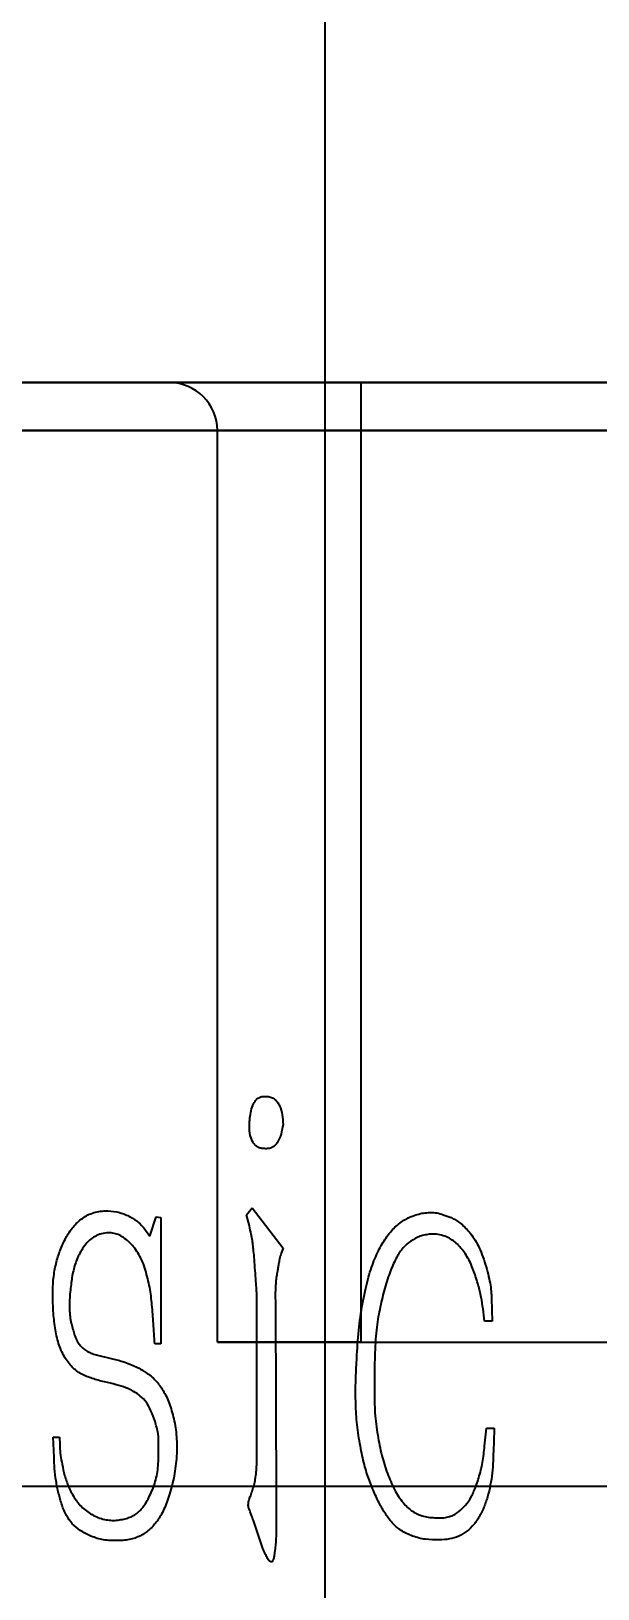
# Model space of a CAD drawing. Header units: millimetres. Extents: x 2 to 292, y 3 to 207.
# Drawn here: x 106.02 to 111.92, y 115.37 to 131.6 of the extents above; entities that cross this region are included whole.
import ezdxf

# ---------------------------------------------------------------- set-up
doc = ezdxf.new("R2010")
doc.units = ezdxf.units.MM
doc.layers.add('图框', color=7, linetype='Continuous')
doc.styles.add('SLDTEXTSTYLE2', font='TXT', dxfattribs={"width": 0.7})
doc.dimstyles.new('SLDDIMSTYLE2', dxfattribs={"dimtxt": 3.5, "dimasz": 4.08, "dimexe": 0, "dimexo": 0.0625, "dimgap": 0.875, "dimtad": 0, "dimtih": 1, "dimtoh": 1, "dimlfac": 2, "dimrnd": 1e-09, "dimzin": 12, "dimdsep": 46, "dimtxsty": 'SLDTEXTSTYLE2', "dimsah": 1, "dimcen": 0.09, "dimadec": 0, "dimazin": 3, "dimtfac": 1, "dimtofl": 0, "dimtmove": 0, "dimatfit": 3, "dimfxl": 0, "dimfrac": 2, "dimtolj": 1, "dimtzin": 12, "dimarcsym": 0})

# ---------------------------------------------------------------- blocks, each defined once
blk = doc.blocks.new('_D_7')
at = {"layer": '图框'}
for p, q in [((109.083, 113.44), (109.083, 142.871)), ((102.083, 141.855), (109.083, 141.855))]:
    blk.add_line(p, q, dxfattribs=at)
blk.add_solid([(109.083, 141.855), (105.003, 142.363), (105.003, 141.347)], dxfattribs=at)
at = {"layer": '图框', "insert": (106.737, 142.871), "char_height": 3.5, "attachment_point": 1, "rotation": 90, "style": 'SLDTEXTSTYLE2'}
blk.add_mtext('122', dxfattribs=at)
blk = doc.blocks.new('_D_8')
at = {"layer": '图框'}
for p, q in [((119.583, 113.44), (119.583, 142.871)), ((109.083, 141.855), (119.583, 141.855))]:
    blk.add_line(p, q, dxfattribs=at)
blk.add_solid([(119.583, 141.855), (115.503, 142.363), (115.503, 141.347)], dxfattribs=at)
at = {"layer": '图框', "insert": (117.237, 142.871), "char_height": 3.5, "attachment_point": 1, "rotation": 90, "style": 'SLDTEXTSTYLE2'}
blk.add_mtext('143', dxfattribs=at)
blk = doc.blocks.new('_D_9')
at = {"layer": '图框'}
for p, q in [((126.583, 113.44), (126.583, 142.871)), ((119.583, 141.855), (126.583, 141.855))]:
    blk.add_line(p, q, dxfattribs=at)
blk.add_solid([(126.583, 141.855), (122.503, 142.363), (122.503, 141.347)], dxfattribs=at)
at = {"layer": '图框', "insert": (124.237, 142.871), "char_height": 3.5, "attachment_point": 1, "rotation": 90, "style": 'SLDTEXTSTYLE2'}
blk.add_mtext('157', dxfattribs=at)
blk = doc.blocks.new('_D_10')
at = {"layer": '图框'}
for p, q in [((137.083, 113.44), (137.083, 142.871)), ((126.583, 141.855), (137.083, 141.855))]:
    blk.add_line(p, q, dxfattribs=at)
blk.add_solid([(137.083, 141.855), (133.003, 142.363), (133.003, 141.347)], dxfattribs=at)
at = {"layer": '图框', "insert": (134.737, 142.871), "char_height": 3.5, "attachment_point": 1, "rotation": 90, "style": 'SLDTEXTSTYLE2'}
blk.add_mtext('178', dxfattribs=at)
blk = doc.blocks.new('_D_11')
at = {"layer": '图框'}
for p, q in [((144.083, 113.44), (144.083, 142.871)), ((137.083, 141.855), (144.083, 141.855))]:
    blk.add_line(p, q, dxfattribs=at)
blk.add_solid([(144.083, 141.855), (140.003, 142.363), (140.003, 141.347)], dxfattribs=at)
at = {"layer": '图框', "insert": (141.737, 142.871), "char_height": 3.5, "attachment_point": 1, "rotation": 90, "style": 'SLDTEXTSTYLE2'}
blk.add_mtext('192', dxfattribs=at)
blk = doc.blocks.new('_D_12')
at = {"layer": '图框'}
for p, q in [((154.583, 113.44), (154.583, 142.871)), ((144.083, 141.855), (154.583, 141.855))]:
    blk.add_line(p, q, dxfattribs=at)
blk.add_solid([(154.583, 141.855), (150.503, 142.363), (150.503, 141.347)], dxfattribs=at)
at = {"layer": '图框', "insert": (152.237, 142.871), "char_height": 3.5, "attachment_point": 1, "rotation": 90, "style": 'SLDTEXTSTYLE2'}
blk.add_mtext('213', dxfattribs=at)
blk = doc.blocks.new('_D_13')
at = {"layer": '图框'}
for p, q in [((161.583, 113.44), (161.583, 142.871)), ((154.583, 141.855), (161.583, 141.855))]:
    blk.add_line(p, q, dxfattribs=at)
blk.add_solid([(161.583, 141.855), (157.503, 142.363), (157.503, 141.347)], dxfattribs=at)
at = {"layer": '图框', "insert": (159.237, 142.871), "char_height": 3.5, "attachment_point": 1, "rotation": 90, "style": 'SLDTEXTSTYLE2'}
blk.add_mtext('227', dxfattribs=at)
blk = doc.blocks.new('_D_14')
at = {"layer": '图框'}
for p, q in [((172.083, 113.44), (172.083, 142.871)), ((161.583, 141.855), (172.083, 141.855))]:
    blk.add_line(p, q, dxfattribs=at)
blk.add_solid([(172.083, 141.855), (168.003, 142.363), (168.003, 141.347)], dxfattribs=at)
at = {"layer": '图框', "insert": (169.737, 142.871), "char_height": 3.5, "attachment_point": 1, "rotation": 90, "style": 'SLDTEXTSTYLE2'}
blk.add_mtext('248', dxfattribs=at)
blk = doc.blocks.new('_D_15')
at = {"layer": '图框'}
for p, q in [((179.083, 113.44), (179.083, 142.871)), ((172.083, 141.855), (179.083, 141.855))]:
    blk.add_line(p, q, dxfattribs=at)
blk.add_solid([(179.083, 141.855), (175.003, 142.363), (175.003, 141.347)], dxfattribs=at)
at = {"layer": '图框', "insert": (176.737, 142.871), "char_height": 3.5, "attachment_point": 1, "rotation": 90, "style": 'SLDTEXTSTYLE2'}
blk.add_mtext('262', dxfattribs=at)
blk = doc.blocks.new('_D_16')
at = {"layer": '图框'}
for p, q in [((189.583, 113.44), (189.583, 142.871)), ((179.083, 141.855), (189.583, 141.855))]:
    blk.add_line(p, q, dxfattribs=at)
blk.add_solid([(189.583, 141.855), (185.503, 142.363), (185.503, 141.347)], dxfattribs=at)
at = {"layer": '图框', "insert": (187.237, 142.871), "char_height": 3.5, "attachment_point": 1, "rotation": 90, "style": 'SLDTEXTSTYLE2'}
blk.add_mtext('283', dxfattribs=at)
blk = doc.blocks.new('_D_17')
at = {"layer": '图框'}
for p, q in [((198.083, 128.94), (198.083, 142.871)), ((189.583, 141.855), (198.083, 141.855))]:
    blk.add_line(p, q, dxfattribs=at)
blk.add_solid([(198.083, 141.855), (194.003, 142.363), (194.003, 141.347)], dxfattribs=at)
at = {"layer": '图框', "insert": (195.737, 142.871), "char_height": 3.5, "attachment_point": 1, "rotation": 90, "style": 'SLDTEXTSTYLE2'}
blk.add_mtext('300', dxfattribs=at)

msp = doc.modelspace()

# ---------------------------------------------------------------- linework, layer by layer
at = {"color": 7, "linetype": 'Continuous', "lineweight": 25}
for p, q in [((197.58308136, 127.94026728), (48.58308136, 127.94026728)), ((53.29018814, 127.94026728), (197.58308136, 127.94026728)), ((109.45808136, 127.94026728), (107.45808136, 127.94026728)), ((107.45808136, 127.94026728), (109.45808136, 127.94026728)), ((119.20808136, 127.94026728), (109.45808136, 127.94026728)), ((109.45808136, 127.44026728), (109.45808136, 127.94026728)), ((109.45808136, 127.44026728), (109.45808136, 127.94026728)), ((48.58308136, 127.44026728), (197.58308136, 127.44026728)), ((197.58308136, 127.44026728), (53.29018814, 127.44026728)), ((107.95808136, 117.94026728), (107.95808136, 127.44026728)), ((109.45808136, 127.44026728), (107.95808136, 127.44026728)), ((107.95808136, 127.44026728), (109.45808136, 127.44026728)), ((109.45808136, 117.94026728), (109.45808136, 127.44026728)), ((119.20808136, 127.44026728), (109.45808136, 127.44026728)), ((108.26265507, 119.26617821), (108.32018757, 119.33862653)), ((108.32018757, 119.33862653), (108.64300879, 118.92098324)), ((107.25477099, 119.04350614), (107.3197614, 119.24486988)), ((107.3197614, 119.24486988), (107.36983598, 119.23741196)), ((107.36983598, 119.23741196), (107.36983598, 117.92162249)), ((108.29142132, 119.15111322), (108.26265507, 119.26617821)), ((107.190846, 119.12980489), (107.25477099, 119.04350614)), ((108.37026215, 117.10870964), (108.37026215, 118.38188245)), ((110.81645861, 118.39573286), (110.82285111, 118.15921038)), ((108.56416797, 118.33180787), (108.57162588, 116.31071262)), ((110.82285111, 118.15921038), (110.74401028, 118.15921038)), ((107.36983598, 117.92162249), (107.30591099, 117.92162249)), ((107.95808136, 117.94026728), (109.45808136, 117.94026728)), ((109.45808136, 117.94026728), (107.95808136, 117.94026728)), ((109.45808136, 117.94026728), (119.20808136, 117.94026728)), ((106.72312812, 117.79909958), (106.93834227, 117.749025)), ((106.24795233, 116.95102798), (106.31294274, 116.95102798)), ((106.25541024, 116.74220633), (106.24795233, 116.95102798)), ((110.74401028, 116.85727132), (110.76531862, 117.04371923)), ((110.76531862, 117.04371923), (110.84522486, 117.04371923)), ((54.33308136, 116.44026728), (191.83308136, 116.44026728)), ((108.57162588, 116.31071262), (108.57162588, 116.05181639)), ((108.42033673, 115.82168641), (108.33403798, 116.08058264))]:
    msp.add_line(p, q, dxfattribs=at)
msp.add_arc((107.45808136, 127.44026728), 0.5, 0, 90, dxfattribs=at)
msp.add_arc((107.45808136, 127.44026728), 0.5, 0, 90, dxfattribs=at)
for points, knots in [([(108.29142132, 120.18669813), (108.2924018, 120.20445949), (108.29472038, 120.24646035), (108.30080183, 120.31457335), (108.31667793, 120.38763793), (108.34298933, 120.44364795), (108.37326399, 120.47944617), (108.40457341, 120.4952889), (108.44128206, 120.50273376), (108.48151348, 120.5009504), (108.52276622, 120.49279872), (108.55877472, 120.47167161), (108.58793587, 120.4414274), (108.6155394, 120.38783749), (108.63912347, 120.30929983), (108.64167961, 120.24265923), (108.64300879, 120.20800646)], [0, 0, 0, 0, 0.0677704922, 0.1602590909, 0.2603519357, 0.3511123701, 0.3932505891, 0.4362275689, 0.4818692298, 0.5346526631, 0.5888055439, 0.6403253607, 0.6910394313, 0.746758421, 0.8683156763, 1, 1, 1, 1]), ([(108.29142132, 120.18669813), (108.2924018, 120.20445949), (108.29472038, 120.24646035), (108.30080183, 120.31457335), (108.31667793, 120.38763793), (108.34298933, 120.44364795), (108.37326399, 120.47944617), (108.40457341, 120.4952889), (108.44128206, 120.50273376), (108.48151348, 120.5009504), (108.52276622, 120.49279872), (108.55877472, 120.47167161), (108.58793587, 120.4414274), (108.6155394, 120.38783749), (108.63912347, 120.30929983), (108.64167961, 120.24265923), (108.64300879, 120.20800646)], [0, 0, 0, 0, 0.0677704922, 0.1602590909, 0.2603519357, 0.3511123701, 0.3932505891, 0.4362275689, 0.4818692298, 0.5346526631, 0.5888055439, 0.6403253607, 0.6910394313, 0.746758421, 0.8683156763, 1, 1, 1, 1]), ([(108.44910298, 119.95656815), (108.43658011, 119.95738742), (108.41269848, 119.9589498), (108.37914355, 119.97086904), (108.351357, 119.99243252), (108.32133848, 120.03252314), (108.29538167, 120.09849585), (108.2928055, 120.15587074), (108.29142132, 120.18669813)], [0, 0, 0, 0, 0.1199362761, 0.2287234113, 0.335629669, 0.4520845243, 0.7056064031, 1, 1, 1, 1]), ([(108.44910298, 119.95656815), (108.43658011, 119.95738742), (108.41269848, 119.9589498), (108.37914355, 119.97086904), (108.351357, 119.99243252), (108.32133848, 120.03252314), (108.29538167, 120.09849585), (108.2928055, 120.15587074), (108.29142132, 120.18669813)], [0, 0, 0, 0, 0.1199362761, 0.2287234113, 0.335629669, 0.4520845243, 0.7056064031, 1, 1, 1, 1]), ([(108.64300879, 120.20800646), (108.63719377, 120.17462318), (108.62612124, 120.11105731), (108.59569717, 120.03863418), (108.56371974, 119.99065247), (108.53016147, 119.96884228), (108.49176404, 119.95464784), (108.46380268, 119.95590647), (108.44910298, 119.95656815)], [0, 0, 0, 0, 0.2856878783, 0.5439848586, 0.6599118737, 0.7657098622, 0.8768301208, 1, 1, 1, 1]), ([(108.64300879, 120.20800646), (108.63719377, 120.17462318), (108.62612124, 120.11105731), (108.59569717, 120.03863418), (108.56371974, 119.99065247), (108.53016147, 119.96884228), (108.49176404, 119.95464784), (108.46380268, 119.95590647), (108.44910298, 119.95656815)], [0, 0, 0, 0, 0.2856878783, 0.5439848586, 0.6599118737, 0.7657098622, 0.8768301208, 1, 1, 1, 1]), ([(106.24155983, 118.42449911), (106.24198373, 118.45575679), (106.2428036, 118.51621128), (106.24863303, 118.60349528), (106.26097653, 118.68371959), (106.28002174, 118.7819715), (106.31821083, 118.89626655), (106.37376734, 119.02579964), (106.44838263, 119.1418107), (106.53114405, 119.21958496), (106.60708872, 119.26707801), (106.67183122, 119.29176962), (106.74232764, 119.30676013), (106.79159328, 119.30880864), (106.81688478, 119.30986029)], [0, 0, 0, 0, 0.0798390347, 0.1544141305, 0.2231689715, 0.2870291211, 0.409803264, 0.5299869795, 0.6464614646, 0.7594073363, 0.8168086368, 0.8742457571, 0.9354415545, 1, 1, 1, 1]), ([(106.24155983, 118.42449911), (106.24198373, 118.45575679), (106.2428036, 118.51621128), (106.24863303, 118.60349528), (106.26097653, 118.68371959), (106.28002174, 118.7819715), (106.31821083, 118.89626655), (106.37376734, 119.02579964), (106.44838263, 119.1418107), (106.53114405, 119.21958496), (106.60708872, 119.26707801), (106.67183122, 119.29176962), (106.74232764, 119.30676013), (106.79159328, 119.30880864), (106.81688478, 119.30986029)], [0, 0, 0, 0, 0.0798390347, 0.1544141305, 0.2231689715, 0.2870291211, 0.409803264, 0.5299869795, 0.6464614646, 0.7594073363, 0.8168086368, 0.8742457571, 0.9354415545, 1, 1, 1, 1]), ([(106.81688478, 119.30986029), (106.85824519, 119.30511245), (106.93940527, 119.29579592), (107.04682917, 119.24946304), (107.13438392, 119.19681839), (107.17391144, 119.14990411), (107.190846, 119.12980489)], [0, 0, 0, 0, 0.29103619035, 0.57109001768, 0.81624442692, 1, 1, 1, 1]), ([(106.81688478, 119.30986029), (106.85824519, 119.30511245), (106.93940527, 119.29579592), (107.04682917, 119.24946304), (107.13438392, 119.19681839), (107.17391144, 119.14990411), (107.190846, 119.12980489)], [0, 0, 0, 0, 0.29103619035, 0.57109001768, 0.81624442692, 1, 1, 1, 1]), ([(109.41330498, 117.8065575), (109.41968141, 117.90435682), (109.43208879, 118.09465653), (109.46732109, 118.32616618), (109.50351014, 118.497778), (109.53145706, 118.61293755), (109.56375882, 118.71553512), (109.59758557, 118.80726797), (109.6355584, 118.88868955), (109.67443059, 118.96235838), (109.71633689, 119.02775813), (109.76022549, 119.08641491), (109.80810281, 119.13749507), (109.86002431, 119.18216029), (109.91652505, 119.21949247), (109.97747572, 119.24935272), (110.04156605, 119.27155145), (110.10823237, 119.28721546), (110.17756309, 119.29236088), (110.22410159, 119.28911853), (110.24752616, 119.28748654)], [0, 0, 0, 0, 0.15519423231, 0.30197977741, 0.37038400134, 0.43300872088, 0.48958859532, 0.54068122088, 0.5877505066, 0.63179461333, 0.67252383186, 0.71066507298, 0.74767782368, 0.78318954565, 0.81891892861, 0.85464388276, 0.89040425199, 0.92616019625, 0.96283366877, 1, 1, 1, 1]), ([(109.41330498, 117.8065575), (109.41968141, 117.90435682), (109.43208879, 118.09465653), (109.46732109, 118.32616618), (109.50351014, 118.497778), (109.53145706, 118.61293755), (109.56375882, 118.71553512), (109.59758557, 118.80726797), (109.6355584, 118.88868955), (109.67443059, 118.96235838), (109.71633689, 119.02775813), (109.76022549, 119.08641491), (109.80810281, 119.13749507), (109.86002431, 119.18216029), (109.91652505, 119.21949247), (109.97747572, 119.24935272), (110.04156605, 119.27155145), (110.10823237, 119.28721546), (110.17756309, 119.29236088), (110.22410159, 119.28911853), (110.24752616, 119.28748654)], [0, 0, 0, 0, 0.15519423231, 0.30197977741, 0.37038400134, 0.43300872088, 0.48958859532, 0.54068122088, 0.5877505066, 0.63179461333, 0.67252383186, 0.71066507298, 0.74767782368, 0.78318954565, 0.81891892861, 0.85464388276, 0.89040425199, 0.92616019625, 0.96283366877, 1, 1, 1, 1]), ([(110.24752616, 119.28748654), (110.26963129, 119.281386), (110.31958865, 119.26759887), (110.38431946, 119.24329288), (110.44248801, 119.21414752), (110.49050335, 119.18129819), (110.53820564, 119.13747355), (110.5882341, 119.08502296), (110.63608009, 119.02055202), (110.68148125, 118.94366961), (110.71846128, 118.85183731), (110.75243889, 118.75219231), (110.78007377, 118.65137803), (110.80088642, 118.55722063), (110.81321786, 118.47312208), (110.81543112, 118.42026943), (110.81645861, 118.39573286)], [0, 0, 0, 0, 0.0603382161, 0.1363636974, 0.1815062363, 0.2312778503, 0.2888680931, 0.351681689, 0.4217771464, 0.4996809238, 0.5859537238, 0.6817132294, 0.7767172151, 0.8608577214, 0.9354039099, 1, 1, 1, 1]), ([(110.24752616, 119.28748654), (110.26963129, 119.281386), (110.31958865, 119.26759887), (110.38431946, 119.24329288), (110.44248801, 119.21414752), (110.49050335, 119.18129819), (110.53820564, 119.13747355), (110.5882341, 119.08502296), (110.63608009, 119.02055202), (110.68148125, 118.94366961), (110.71846128, 118.85183731), (110.75243889, 118.75219231), (110.78007377, 118.65137803), (110.80088642, 118.55722063), (110.81321786, 118.47312208), (110.81543112, 118.42026943), (110.81645861, 118.39573286)], [0, 0, 0, 0, 0.0603382161, 0.1363636974, 0.1815062363, 0.2312778503, 0.2888680931, 0.351681689, 0.4217771464, 0.4996809238, 0.5859537238, 0.6817132294, 0.7767172151, 0.8608577214, 0.9354039099, 1, 1, 1, 1]), ([(106.82327728, 119.07973031), (106.7981135, 119.07750278), (106.74915964, 119.07316934), (106.68154558, 119.04439439), (106.62102114, 119.00392772), (106.55775366, 118.928003), (106.49658842, 118.82213787), (106.45282994, 118.68256607), (106.43038264, 118.53556779), (106.41792895, 118.40810363), (106.41360359, 118.3029473), (106.41979654, 118.22679328), (106.42915551, 118.15433848), (106.44268024, 118.10900475), (106.44931606, 118.08676206)], [0, 0, 0, 0, 0.0635926555, 0.1237137856, 0.1838349157, 0.2462724116, 0.3719898, 0.4911543597, 0.6143141424, 0.7480100442, 0.8154842191, 0.880392355, 0.9413153138, 1, 1, 1, 1]), ([(106.82327728, 119.07973031), (106.7981135, 119.07750278), (106.74915964, 119.07316934), (106.68154558, 119.04439439), (106.62102114, 119.00392772), (106.55775366, 118.928003), (106.49658842, 118.82213787), (106.45282994, 118.68256607), (106.43038264, 118.53556779), (106.41792895, 118.40810363), (106.41360359, 118.3029473), (106.41979654, 118.22679328), (106.42915551, 118.15433848), (106.44268024, 118.10900475), (106.44931606, 118.08676206)], [0, 0, 0, 0, 0.0635926555, 0.1237137856, 0.1838349157, 0.2462724116, 0.3719898, 0.4911543597, 0.6143141424, 0.7480100442, 0.8154842191, 0.880392355, 0.9413153138, 1, 1, 1, 1]), ([(107.30591099, 117.92162249), (107.30094095, 117.99265501), (107.29147061, 118.12800658), (107.27769616, 118.324367), (107.25665433, 118.51142865), (107.21863153, 118.66052657), (107.18079045, 118.77505612), (107.14262532, 118.85112319), (107.0998085, 118.91929158), (107.04813513, 118.97514736), (106.99450165, 119.02135267), (106.93893599, 119.05510409), (106.88154868, 119.07603984), (106.84261862, 119.07850537), (106.82327728, 119.07973031)], [0, 0, 0, 0, 0.1570315192, 0.2992215831, 0.4342596913, 0.571414114, 0.637800431, 0.6998002767, 0.7586737472, 0.8146795865, 0.866928278, 0.9143450957, 0.9574447065, 1, 1, 1, 1]), ([(107.30591099, 117.92162249), (107.30094095, 117.99265501), (107.29147061, 118.12800658), (107.27769616, 118.324367), (107.25665433, 118.51142865), (107.21863153, 118.66052657), (107.18079045, 118.77505612), (107.14262532, 118.85112319), (107.0998085, 118.91929158), (107.04813513, 118.97514736), (106.99450165, 119.02135267), (106.93893599, 119.05510409), (106.88154868, 119.07603984), (106.84261862, 119.07850537), (106.82327728, 119.07973031)], [0, 0, 0, 0, 0.1570315192, 0.2992215831, 0.4342596913, 0.571414114, 0.637800431, 0.6998002767, 0.7586737472, 0.8146795865, 0.866928278, 0.9143450957, 0.9574447065, 1, 1, 1, 1]), ([(108.37026215, 118.38188245), (108.3699548, 118.39537915), (108.36915367, 118.4305603), (108.36588728, 118.49523419), (108.35867966, 118.58356085), (108.35251069, 118.68806446), (108.3441832, 118.79243433), (108.33746044, 118.88169152), (108.32967308, 118.94693542), (108.32264936, 119.00613137), (108.30986727, 119.0715134), (108.29799489, 119.12274629), (108.29142132, 119.15111322)], [0, 0, 0, 0, 0.05229171154, 0.13630603782, 0.25078055543, 0.39554142819, 0.54177199216, 0.65635390839, 0.74218430811, 0.79627265124, 0.88719904264, 1, 1, 1, 1]), ([(108.37026215, 118.38188245), (108.3699548, 118.39537915), (108.36915367, 118.4305603), (108.36588728, 118.49523419), (108.35867966, 118.58356085), (108.35251069, 118.68806446), (108.3441832, 118.79243433), (108.33746044, 118.88169152), (108.32967308, 118.94693542), (108.32264936, 119.00613137), (108.30986727, 119.0715134), (108.29799489, 119.12274629), (108.29142132, 119.15111322)], [0, 0, 0, 0, 0.05229171154, 0.13630603782, 0.25078055543, 0.39554142819, 0.54177199216, 0.65635390839, 0.74218430811, 0.79627265124, 0.88719904264, 1, 1, 1, 1]), ([(110.24113366, 119.06481447), (110.22121664, 119.0654015), (110.18228588, 119.06654891), (110.12547424, 119.05833386), (110.07119561, 119.04524806), (110.00527896, 119.01461655), (109.92923319, 118.96315623), (109.86715769, 118.89223742), (109.82532273, 118.82252411), (109.79337377, 118.75800248), (109.76195642, 118.68175768), (109.72066109, 118.56405506), (109.67604503, 118.40443354), (109.63970486, 118.23649757), (109.61828513, 118.09032769), (109.60706076, 117.96477564), (109.60005264, 117.82402918), (109.5961045, 117.67447335), (109.59493232, 117.52883384), (109.59681375, 117.39957495), (109.59670888, 117.29334265), (109.59956587, 117.23016264), (109.6008183, 117.2024663)], [0, 0, 0, 0, 0.0275976287, 0.0539436388, 0.079403617, 0.1047728115, 0.1543931685, 0.2057145714, 0.2340289153, 0.267087937, 0.3055274913, 0.3483910483, 0.4401155201, 0.5353206559, 0.5866160247, 0.6450202964, 0.7101632551, 0.7821412142, 0.8526154536, 0.9122480807, 0.9615320246, 1, 1, 1, 1]), ([(110.24113366, 119.06481447), (110.22121664, 119.0654015), (110.18228588, 119.06654891), (110.12547424, 119.05833386), (110.07119561, 119.04524806), (110.00527896, 119.01461655), (109.92923319, 118.96315623), (109.86715769, 118.89223742), (109.82532273, 118.82252411), (109.79337377, 118.75800248), (109.76195642, 118.68175768), (109.72066109, 118.56405506), (109.67604503, 118.40443354), (109.63970486, 118.23649757), (109.61828513, 118.09032769), (109.60706076, 117.96477564), (109.60005264, 117.82402918), (109.5961045, 117.67447335), (109.59493232, 117.52883384), (109.59681375, 117.39957495), (109.59670888, 117.29334265), (109.59956587, 117.23016264), (109.6008183, 117.2024663)], [0, 0, 0, 0, 0.0275976287, 0.0539436388, 0.079403617, 0.1047728115, 0.1543931685, 0.2057145714, 0.2340289153, 0.267087937, 0.3055274913, 0.3483910483, 0.4401155201, 0.5353206559, 0.5866160247, 0.6450202964, 0.7101632551, 0.7821412142, 0.8526154536, 0.9122480807, 0.9615320246, 1, 1, 1, 1]), ([(110.74401028, 118.15921038), (110.7390115, 118.20151523), (110.72923713, 118.284236), (110.70863925, 118.40931973), (110.67801776, 118.54001695), (110.63376019, 118.67788436), (110.57561045, 118.81658144), (110.50369459, 118.91779145), (110.43681954, 118.98545443), (110.37827783, 119.02441734), (110.31220843, 119.05145961), (110.26514399, 119.06030296), (110.24113366, 119.06481447)], [0, 0, 0, 0, 0.1149325117, 0.2247332431, 0.3418774536, 0.4767303545, 0.6152776191, 0.7458301375, 0.8088483276, 0.8710378256, 0.9342088225, 1, 1, 1, 1]), ([(110.74401028, 118.15921038), (110.7390115, 118.20151523), (110.72923713, 118.284236), (110.70863925, 118.40931973), (110.67801776, 118.54001695), (110.63376019, 118.67788436), (110.57561045, 118.81658144), (110.50369459, 118.91779145), (110.43681954, 118.98545443), (110.37827783, 119.02441734), (110.31220843, 119.05145961), (110.26514399, 119.06030296), (110.24113366, 119.06481447)], [0, 0, 0, 0, 0.1149325117, 0.2247332431, 0.3418774536, 0.4767303545, 0.6152776191, 0.7458301375, 0.8088483276, 0.8710378256, 0.9342088225, 1, 1, 1, 1]), ([(108.64300879, 118.92098324), (108.63443529, 118.89732492), (108.61899288, 118.85471204), (108.60502078, 118.80132004), (108.59800093, 118.75930941), (108.58977159, 118.72229329), (108.583187, 118.67661189), (108.57393588, 118.62320611), (108.56644798, 118.56175805), (108.56246725, 118.49203537), (108.56142846, 118.41453943), (108.5632273, 118.3602155), (108.56416797, 118.33180787)], [0, 0, 0, 0, 0.126153375, 0.2272249207, 0.2761260871, 0.3396911176, 0.4172768116, 0.5074531414, 0.6114934638, 0.7274693452, 0.8574854497, 1, 1, 1, 1]), ([(108.64300879, 118.92098324), (108.63443529, 118.89732492), (108.61899288, 118.85471204), (108.60502078, 118.80132004), (108.59800093, 118.75930941), (108.58977159, 118.72229329), (108.583187, 118.67661189), (108.57393588, 118.62320611), (108.56644798, 118.56175805), (108.56246725, 118.49203537), (108.56142846, 118.41453943), (108.5632273, 118.3602155), (108.56416797, 118.33180787)], [0, 0, 0, 0, 0.126153375, 0.2272249207, 0.2761260871, 0.3396911176, 0.4172768116, 0.5074531414, 0.6114934638, 0.7274693452, 0.8574854497, 1, 1, 1, 1]), ([(107.34106973, 116.98618673), (107.33117138, 117.02915091), (107.31244845, 117.11041846), (107.26921784, 117.21979154), (107.2217841, 117.31221429), (107.15731958, 117.37987257), (107.08464474, 117.4302675), (106.99925066, 117.46800659), (106.89728661, 117.50026086), (106.77865601, 117.52585478), (106.65548295, 117.55814134), (106.5571325, 117.59608505), (106.4882811, 117.63931175), (106.44220844, 117.68088106), (106.39901744, 117.73019535), (106.36127586, 117.7889313), (106.32814056, 117.85492414), (106.30206881, 117.92776053), (106.28035812, 118.00641874), (106.26016523, 118.11835836), (106.2462017, 118.2586479), (106.24307144, 118.37049013), (106.24155983, 118.42449911)], [0, 0, 0, 0, 0.0656366327, 0.1241528973, 0.175128135, 0.2193414356, 0.2619459679, 0.3062574817, 0.3580080942, 0.4212043783, 0.4871139118, 0.5478941516, 0.5774230271, 0.607813147, 0.6400961853, 0.6749081617, 0.7116180653, 0.7499865665, 0.7900710193, 0.8331762019, 0.9194402286, 1, 1, 1, 1]), ([(107.34106973, 116.98618673), (107.33117138, 117.02915091), (107.31244845, 117.11041846), (107.26921784, 117.21979154), (107.2217841, 117.31221429), (107.15731958, 117.37987257), (107.08464474, 117.4302675), (106.99925066, 117.46800659), (106.89728661, 117.50026086), (106.77865601, 117.52585478), (106.65548295, 117.55814134), (106.5571325, 117.59608505), (106.4882811, 117.63931175), (106.44220844, 117.68088106), (106.39901744, 117.73019535), (106.36127586, 117.7889313), (106.32814056, 117.85492414), (106.30206881, 117.92776053), (106.28035812, 118.00641874), (106.26016523, 118.11835836), (106.2462017, 118.2586479), (106.24307144, 118.37049013), (106.24155983, 118.42449911)], [0, 0, 0, 0, 0.0656366327, 0.1241528973, 0.175128135, 0.2193414356, 0.2619459679, 0.3062574817, 0.3580080942, 0.4212043783, 0.4871139118, 0.5478941516, 0.5774230271, 0.607813147, 0.6400961853, 0.6749081617, 0.7116180653, 0.7499865665, 0.7900710193, 0.8331762019, 0.9194402286, 1, 1, 1, 1]), ([(106.44931606, 118.08676206), (106.45399927, 118.06630835), (106.46288766, 118.0274887), (106.48545036, 117.97545894), (106.50774278, 117.92937213), (106.53765484, 117.89173971), (106.57406264, 117.86160201), (106.61656308, 117.83538992), (106.66698692, 117.81435408), (106.70381519, 117.80434722), (106.72312812, 117.79909958)], [0, 0, 0, 0, 0.1476599147, 0.2802479272, 0.3990286215, 0.5077971827, 0.6162189781, 0.7309410341, 0.858904132, 1, 1, 1, 1]), ([(106.44931606, 118.08676206), (106.45399927, 118.06630835), (106.46288766, 118.0274887), (106.48545036, 117.97545894), (106.50774278, 117.92937213), (106.53765484, 117.89173971), (106.57406264, 117.86160201), (106.61656308, 117.83538992), (106.66698692, 117.81435408), (106.70381519, 117.80434722), (106.72312812, 117.79909958)], [0, 0, 0, 0, 0.1476599147, 0.2802479272, 0.3990286215, 0.5077971827, 0.6162189781, 0.7309410341, 0.858904132, 1, 1, 1, 1]), ([(106.93834227, 117.749025), (106.98619188, 117.73346908), (107.07749751, 117.70378561), (107.20045353, 117.63695763), (107.30673136, 117.55606328), (107.37451436, 117.46809618), (107.41940757, 117.38890237), (107.45095042, 117.32113095), (107.47656001, 117.24435998), (107.50859076, 117.13065239), (107.53545824, 116.97423174), (107.5358419, 116.84531771), (107.53604097, 116.7784305)], [0, 0, 0, 0, 0.1209249621, 0.2307464452, 0.3354609308, 0.4401754164, 0.4953353382, 0.5546482869, 0.6198302843, 0.6899633981, 0.839137101, 1, 1, 1, 1]), ([(106.93834227, 117.749025), (106.98619188, 117.73346908), (107.07749751, 117.70378561), (107.20045353, 117.63695763), (107.30673136, 117.55606328), (107.37451436, 117.46809618), (107.41940757, 117.38890237), (107.45095042, 117.32113095), (107.47656001, 117.24435998), (107.50859076, 117.13065239), (107.53545824, 116.97423174), (107.5358419, 116.84531771), (107.53604097, 116.7784305)], [0, 0, 0, 0, 0.1209249621, 0.2307464452, 0.3354609308, 0.4401754164, 0.4953353382, 0.5546482869, 0.6198302843, 0.6899633981, 0.839137101, 1, 1, 1, 1]), ([(110.26989991, 115.87921891), (110.22285818, 115.8795038), (110.12892991, 115.88007266), (110.01461818, 115.90822002), (109.93048931, 115.94362282), (109.87358194, 115.97572571), (109.82254606, 116.01310507), (109.76367626, 116.07315357), (109.70015947, 116.16242639), (109.6323583, 116.28278644), (109.57305806, 116.4179912), (109.52749565, 116.53897459), (109.49463282, 116.64492401), (109.47299023, 116.73471604), (109.45270989, 116.83391284), (109.42723373, 116.9769247), (109.40488567, 117.16057488), (109.3977075, 117.3799926), (109.40115399, 117.5946826), (109.40927343, 117.73625993), (109.41330498, 117.8065575)], [0, 0, 0, 0, 0.0595344908, 0.1188725962, 0.1477432086, 0.1751826294, 0.2015852277, 0.2277095708, 0.2815068855, 0.3400181786, 0.4027374492, 0.4686015527, 0.5039463316, 0.5433948713, 0.5857205451, 0.6323871178, 0.7276714946, 0.8201052988, 0.9106766713, 1, 1, 1, 1]), ([(110.26989991, 115.87921891), (110.22285818, 115.8795038), (110.12892991, 115.88007266), (110.01461818, 115.90822002), (109.93048931, 115.94362282), (109.87358194, 115.97572571), (109.82254606, 116.01310507), (109.76367626, 116.07315357), (109.70015947, 116.16242639), (109.6323583, 116.28278644), (109.57305806, 116.4179912), (109.52749565, 116.53897459), (109.49463282, 116.64492401), (109.47299023, 116.73471604), (109.45270989, 116.83391284), (109.42723373, 116.9769247), (109.40488567, 117.16057488), (109.3977075, 117.3799926), (109.40115399, 117.5946826), (109.40927343, 117.73625993), (109.41330498, 117.8065575)], [0, 0, 0, 0, 0.0595344908, 0.1188725962, 0.1477432086, 0.1751826294, 0.2015852277, 0.2277095708, 0.2815068855, 0.3400181786, 0.4027374492, 0.4686015527, 0.5039463316, 0.5433948713, 0.5857205451, 0.6323871178, 0.7276714946, 0.8201052988, 0.9106766713, 1, 1, 1, 1]), ([(108.28396341, 116.27448846), (108.28552954, 116.28271753), (108.2900006, 116.30621022), (108.30731816, 116.3459249), (108.32444019, 116.39628901), (108.34210234, 116.45242619), (108.35466237, 116.51593829), (108.36355104, 116.58644836), (108.36802367, 116.65585043), (108.37039416, 116.70596737), (108.37023309, 116.74007592), (108.37027451, 116.7663556), (108.37025749, 116.80151459), (108.37026383, 116.84555172), (108.37026158, 116.89846744), (108.37026234, 116.96061673), (108.37026209, 117.03164451), (108.37026213, 117.08207422), (108.37026215, 117.10870964)], [0, 0, 0, 0, 0.02966254979, 0.08468184794, 0.15283980005, 0.2186263106, 0.29326833167, 0.38221135109, 0.47065297643, 0.54001204216, 0.56017589785, 0.59168192236, 0.63326987471, 0.6849397549, 0.74795180392, 0.82104578079, 0.90548192647, 1, 1, 1, 1]), ([(108.28396341, 116.27448846), (108.28552954, 116.28271753), (108.2900006, 116.30621022), (108.30731816, 116.3459249), (108.32444019, 116.39628901), (108.34210234, 116.45242619), (108.35466237, 116.51593829), (108.36355104, 116.58644836), (108.36802367, 116.65585043), (108.37039416, 116.70596737), (108.37023309, 116.74007592), (108.37027451, 116.7663556), (108.37025749, 116.80151459), (108.37026383, 116.84555172), (108.37026158, 116.89846744), (108.37026234, 116.96061673), (108.37026209, 117.03164451), (108.37026213, 117.08207422), (108.37026215, 117.10870964)], [0, 0, 0, 0, 0.02966254979, 0.08468184794, 0.15283980005, 0.2186263106, 0.29326833167, 0.38221135109, 0.47065297643, 0.54001204216, 0.56017589785, 0.59168192236, 0.63326987471, 0.6849397549, 0.74795180392, 0.82104578079, 0.90548192647, 1, 1, 1, 1]), ([(109.6008183, 117.2024663), (109.60919506, 117.12452579), (109.62520308, 116.97558136), (109.66729574, 116.76410538), (109.7260353, 116.57437708), (109.78828914, 116.4318265), (109.8450826, 116.33119199), (109.89143892, 116.26912344), (109.93900296, 116.21671151), (109.99132416, 116.17669871), (110.04692478, 116.14591219), (110.10740917, 116.12466721), (110.17274594, 116.11165214), (110.2179878, 116.11012842), (110.24113366, 116.10934889)], [0, 0, 0, 0, 0.1694530853, 0.3238251259, 0.4654290988, 0.5981390783, 0.6593871318, 0.7148335448, 0.76536053, 0.8119019959, 0.8565815602, 0.9022467978, 0.9499892083, 1, 1, 1, 1]), ([(109.6008183, 117.2024663), (109.60919506, 117.12452579), (109.62520308, 116.97558136), (109.66729574, 116.76410538), (109.7260353, 116.57437708), (109.78828914, 116.4318265), (109.8450826, 116.33119199), (109.89143892, 116.26912344), (109.93900296, 116.21671151), (109.99132416, 116.17669871), (110.04692478, 116.14591219), (110.10740917, 116.12466721), (110.17274594, 116.11165214), (110.2179878, 116.11012842), (110.24113366, 116.10934889)], [0, 0, 0, 0, 0.1694530853, 0.3238251259, 0.4654290988, 0.5981390783, 0.6593871318, 0.7148335448, 0.76536053, 0.8119019959, 0.8565815602, 0.9022467978, 0.9499892083, 1, 1, 1, 1]), ([(106.31294274, 116.95102798), (106.3137045, 116.91693031), (106.31513479, 116.85290836), (106.32204896, 116.75761321), (106.34070829, 116.65860272), (106.36484752, 116.54666738), (106.40780838, 116.42462164), (106.46030402, 116.32424102), (106.51510193, 116.24988212), (106.56440111, 116.20087254), (106.62048767, 116.15848723), (106.68296333, 116.12539654), (106.74745131, 116.09929711), (106.81272631, 116.08621717), (106.87630238, 116.0789209), (106.91776839, 116.08501626), (106.93834227, 116.08804056)], [0, 0, 0, 0, 0.0842979569, 0.1582782254, 0.2357625876, 0.3330579486, 0.4410405453, 0.5545189007, 0.6115677932, 0.6686639257, 0.7257128183, 0.7846217652, 0.8429723209, 0.8968547208, 0.9488231772, 1, 1, 1, 1]), ([(106.31294274, 116.95102798), (106.3137045, 116.91693031), (106.31513479, 116.85290836), (106.32204896, 116.75761321), (106.34070829, 116.65860272), (106.36484752, 116.54666738), (106.40780838, 116.42462164), (106.46030402, 116.32424102), (106.51510193, 116.24988212), (106.56440111, 116.20087254), (106.62048767, 116.15848723), (106.68296333, 116.12539654), (106.74745131, 116.09929711), (106.81272631, 116.08621717), (106.87630238, 116.0789209), (106.91776839, 116.08501626), (106.93834227, 116.08804056)], [0, 0, 0, 0, 0.0842979569, 0.1582782254, 0.2357625876, 0.3330579486, 0.4410405453, 0.5545189007, 0.6115677932, 0.6686639257, 0.7257128183, 0.7846217652, 0.8429723209, 0.8968547208, 0.9488231772, 1, 1, 1, 1]), ([(106.93834227, 116.08804056), (106.95800564, 116.09101729), (106.99580032, 116.09673881), (107.04878633, 116.11436492), (107.09657386, 116.13734079), (107.13824822, 116.1698531), (107.17646134, 116.21033173), (107.21101796, 116.26127864), (107.24531286, 116.32142641), (107.27751615, 116.39047699), (107.30643693, 116.46637263), (107.32762904, 116.54705335), (107.34040941, 116.63099759), (107.34489335, 116.71551242), (107.34540219, 116.79618727), (107.34540293, 116.86898654), (107.34505938, 116.93120149), (107.34230609, 116.96914734), (107.34106973, 116.98618673)], [0, 0, 0, 0, 0.0548657092, 0.1054565344, 0.1537383584, 0.2006541544, 0.2506416031, 0.307005539, 0.3703082998, 0.4418747237, 0.5173456926, 0.5944768113, 0.6719319593, 0.7515821554, 0.8281429227, 0.8948827224, 0.9527976302, 1, 1, 1, 1]), ([(106.93834227, 116.08804056), (106.95800564, 116.09101729), (106.99580032, 116.09673881), (107.04878633, 116.11436492), (107.09657386, 116.13734079), (107.13824822, 116.1698531), (107.17646134, 116.21033173), (107.21101796, 116.26127864), (107.24531286, 116.32142641), (107.27751615, 116.39047699), (107.30643693, 116.46637263), (107.32762904, 116.54705335), (107.34040941, 116.63099759), (107.34489335, 116.71551242), (107.34540219, 116.79618727), (107.34540293, 116.86898654), (107.34505938, 116.93120149), (107.34230609, 116.96914734), (107.34106973, 116.98618673)], [0, 0, 0, 0, 0.0548657092, 0.1054565344, 0.1537383584, 0.2006541544, 0.2506416031, 0.307005539, 0.3703082998, 0.4418747237, 0.5173456926, 0.5944768113, 0.6719319593, 0.7515821554, 0.8281429227, 0.8948827224, 0.9527976302, 1, 1, 1, 1]), ([(110.84522486, 117.04371923), (110.84305084, 116.9883172), (110.83900947, 116.88532833), (110.83392735, 116.7396869), (110.82795173, 116.60643344), (110.81074124, 116.47996602), (110.78455835, 116.35631003), (110.74682844, 116.23974928), (110.69902599, 116.13188271), (110.63665712, 116.04016796), (110.56238284, 115.9663469), (110.47530102, 115.91481622), (110.37638188, 115.88375346), (110.30636019, 115.88077157), (110.26989991, 115.87921891)], [0, 0, 0, 0, 0.1143727189, 0.2126116846, 0.3006751469, 0.3893671757, 0.4755859307, 0.561076376, 0.6417174853, 0.7181241822, 0.7885850077, 0.8559299857, 0.9249827606, 1, 1, 1, 1]), ([(110.84522486, 117.04371923), (110.84305084, 116.9883172), (110.83900947, 116.88532833), (110.83392735, 116.7396869), (110.82795173, 116.60643344), (110.81074124, 116.47996602), (110.78455835, 116.35631003), (110.74682844, 116.23974928), (110.69902599, 116.13188271), (110.63665712, 116.04016796), (110.56238284, 115.9663469), (110.47530102, 115.91481622), (110.37638188, 115.88375346), (110.30636019, 115.88077157), (110.26989991, 115.87921891)], [0, 0, 0, 0, 0.1143727189, 0.2126116846, 0.3006751469, 0.3893671757, 0.4755859307, 0.561076376, 0.6417174853, 0.7181241822, 0.7885850077, 0.8559299857, 0.9249827606, 1, 1, 1, 1]), ([(106.91703394, 115.87176099), (106.89249974, 115.87110286), (106.84397325, 115.86980113), (106.77301153, 115.87926054), (106.70444848, 115.8935786), (106.62178308, 115.92422015), (106.53232521, 115.97200039), (106.44271136, 116.04316949), (106.3801704, 116.13571774), (106.33489971, 116.24381655), (106.30161162, 116.3653793), (106.27522906, 116.49274388), (106.25894805, 116.61927116), (106.25655607, 116.70238984), (106.25541024, 116.74220633)], [0, 0, 0, 0, 0.0588266359, 0.1163539037, 0.1713754036, 0.2266604811, 0.3273636545, 0.4139268325, 0.4983690105, 0.5922938796, 0.6942951144, 0.8004687822, 0.9044181822, 1, 1, 1, 1]), ([(106.91703394, 115.87176099), (106.89249974, 115.87110286), (106.84397325, 115.86980113), (106.77301153, 115.87926054), (106.70444848, 115.8935786), (106.62178308, 115.92422015), (106.53232521, 115.97200039), (106.44271136, 116.04316949), (106.3801704, 116.13571774), (106.33489971, 116.24381655), (106.30161162, 116.3653793), (106.27522906, 116.49274388), (106.25894805, 116.61927116), (106.25655607, 116.70238984), (106.25541024, 116.74220633)], [0, 0, 0, 0, 0.0588266359, 0.1163539037, 0.1713754036, 0.2266604811, 0.3273636545, 0.4139268325, 0.4983690105, 0.5922938796, 0.6942951144, 0.8004687822, 0.9044181822, 1, 1, 1, 1]), ([(107.53604097, 116.7784305), (107.52956373, 116.70892655), (107.51698918, 116.5739953), (107.47822271, 116.41243429), (107.44074938, 116.29497767), (107.41138499, 116.2176989), (107.37831559, 116.15042458), (107.33273939, 116.07508452), (107.26672806, 115.99624893), (107.18628926, 115.93687545), (107.11500907, 115.90137672), (107.0540219, 115.88570414), (106.98790108, 115.87265575), (106.94126116, 115.87206688), (106.91703394, 115.87176099)], [0, 0, 0, 0, 0.1714317528, 0.3328084789, 0.4070823107, 0.4745306019, 0.5358333585, 0.5910866054, 0.6908057595, 0.786323816, 0.8347465949, 0.8855958349, 0.9405724681, 1, 1, 1, 1]), ([(107.53604097, 116.7784305), (107.52956373, 116.70892655), (107.51698918, 116.5739953), (107.47822271, 116.41243429), (107.44074938, 116.29497767), (107.41138499, 116.2176989), (107.37831559, 116.15042458), (107.33273939, 116.07508452), (107.26672806, 115.99624893), (107.18628926, 115.93687545), (107.11500907, 115.90137672), (107.0540219, 115.88570414), (106.98790108, 115.87265575), (106.94126116, 115.87206688), (106.91703394, 115.87176099)], [0, 0, 0, 0, 0.1714317528, 0.3328084789, 0.4070823107, 0.4745306019, 0.5358333585, 0.5910866054, 0.6908057595, 0.786323816, 0.8347465949, 0.8855958349, 0.9405724681, 1, 1, 1, 1]), ([(110.24113366, 116.10934889), (110.26281962, 116.10868272), (110.30391253, 116.1074204), (110.36230955, 116.1158741), (110.41335619, 116.13274844), (110.47031043, 116.16629326), (110.52918884, 116.22017793), (110.57918011, 116.28312626), (110.61268652, 116.34227309), (110.63675194, 116.39605821), (110.66138373, 116.45776052), (110.69319322, 116.55397591), (110.72601737, 116.68760142), (110.73788684, 116.79952839), (110.74401028, 116.85727132)], [0, 0, 0, 0, 0.06487365474, 0.12292959487, 0.17573118383, 0.22480234795, 0.31974638429, 0.41292887195, 0.46437426135, 0.52290556092, 0.58926164244, 0.66324962934, 0.82627107444, 1, 1, 1, 1]), ([(110.24113366, 116.10934889), (110.26281962, 116.10868272), (110.30391253, 116.1074204), (110.36230955, 116.1158741), (110.41335619, 116.13274844), (110.47031043, 116.16629326), (110.52918884, 116.22017793), (110.57918011, 116.28312626), (110.61268652, 116.34227309), (110.63675194, 116.39605821), (110.66138373, 116.45776052), (110.69319322, 116.55397591), (110.72601737, 116.68760142), (110.73788684, 116.79952839), (110.74401028, 116.85727132)], [0, 0, 0, 0, 0.06487365474, 0.12292959487, 0.17573118383, 0.22480234795, 0.31974638429, 0.41292887195, 0.46437426135, 0.52290556092, 0.58926164244, 0.66324962934, 0.82627107444, 1, 1, 1, 1]), ([(108.33403798, 116.08058264), (108.32782054, 116.09804704), (108.3168913, 116.12874655), (108.30044625, 116.16820749), (108.2926516, 116.19714565), (108.28189857, 116.21927843), (108.2797033, 116.24479915), (108.28244315, 116.26389355), (108.28396341, 116.27448846)], [0, 0, 0, 0, 0.2737163011, 0.4811477401, 0.6303790389, 0.7150896204, 0.8419118378, 1, 1, 1, 1]), ([(108.33403798, 116.08058264), (108.32782054, 116.09804704), (108.3168913, 116.12874655), (108.30044625, 116.16820749), (108.2926516, 116.19714565), (108.28189857, 116.21927843), (108.2797033, 116.24479915), (108.28244315, 116.26389355), (108.28396341, 116.27448846)], [0, 0, 0, 0, 0.2737163011, 0.4811477401, 0.6303790389, 0.7150896204, 0.8419118378, 1, 1, 1, 1]), ([(108.57162588, 116.05181639), (108.57147271, 115.99876847), (108.57119056, 115.90105433), (108.55993217, 115.78765745), (108.55144541, 115.71295048), (108.54146072, 115.67963802), (108.53686417, 115.65316096), (108.52546353, 115.65012927), (108.5215513, 115.64908893)], [0, 0, 0, 0, 0.3837397241, 0.7068476439, 0.8317508088, 0.9191841618, 0.9722673434, 1, 1, 1, 1]), ([(108.57162588, 116.05181639), (108.57147271, 115.99876847), (108.57119056, 115.90105433), (108.55993217, 115.78765745), (108.55144541, 115.71295048), (108.54146072, 115.67963802), (108.53686417, 115.65316096), (108.52546353, 115.65012927), (108.5215513, 115.64908893)], [0, 0, 0, 0, 0.3837397241, 0.7068476439, 0.8317508088, 0.9191841618, 0.9722673434, 1, 1, 1, 1]), ([(108.5215513, 115.64908893), (108.51670998, 115.64966821), (108.50647416, 115.65089296), (108.49270402, 115.66565228), (108.47936914, 115.69233657), (108.45799045, 115.72955863), (108.43758371, 115.77486995), (108.42585559, 115.80670561), (108.42033673, 115.82168641)], [0, 0, 0, 0, 0.0689252086, 0.1457257399, 0.277741165, 0.5065736039, 0.7678098605, 1, 1, 1, 1]), ([(108.5215513, 115.64908893), (108.51670998, 115.64966821), (108.50647416, 115.65089296), (108.49270402, 115.66565228), (108.47936914, 115.69233657), (108.45799045, 115.72955863), (108.43758371, 115.77486995), (108.42585559, 115.80670561), (108.42033673, 115.82168641)], [0, 0, 0, 0, 0.0689252086, 0.1457257399, 0.277741165, 0.5065736039, 0.7678098605, 1, 1, 1, 1])]:
    msp.add_open_spline(points, degree=3, knots=knots, dxfattribs=at)

# ---------------------------------------------------------------- dimensions: what is measured, and where the dimension line sits
at = {"layer": '图框'}
for feature_location, offset, picture, middle in [((109.08308136, 111.94026728), (0, 30.93106742), '_D_7', (109.08308136, 145.17550125)), ((119.58308136, 111.94026728), (0, 30.93106742), '_D_8', (119.58308136, 145.17550125)), ((126.58308136, 111.94026728), (0, 30.93106742), '_D_9', (126.58308136, 145.17307073)), ((137.08308136, 111.94026728), (0, 30.93106742), '_D_10', (137.08308136, 145.17064021)), ((144.08308136, 111.94026728), (0, 30.93106742), '_D_11', (144.08308136, 145.17307096)), ((154.58308136, 111.94026728), (0, 30.93106742), '_D_12', (154.58308136, 145.17550125)), ((161.58308136, 111.94026728), (0, 30.93106742), '_D_13', (161.58308136, 145.17307073)), ((172.08308136, 111.94026728), (0, 30.93106742), '_D_14', (172.08308136, 145.17307073)), ((179.08308136, 111.94026728), (0, 30.93106742), '_D_15', (179.08308136, 145.17307096)), ((189.58308136, 111.94026728), (0, 30.93106742), '_D_16', (189.58308136, 145.17307096)), ((198.08308136, 127.44026728), (0, 15.43106742), '_D_17', (198.08308136, 145.17550125))]:
    dim = msp.add_ordinate_dim(feature_location=feature_location, offset=offset, dtype=1, origin=(48.08308136, 127.44026728), dimstyle='SLDDIMSTYLE2', dxfattribs=at)
    dim.commit()
    dim.dimension.update_dxf_attribs({"geometry": picture, "text_midpoint": middle})

doc.saveas('drawing.dxf')
